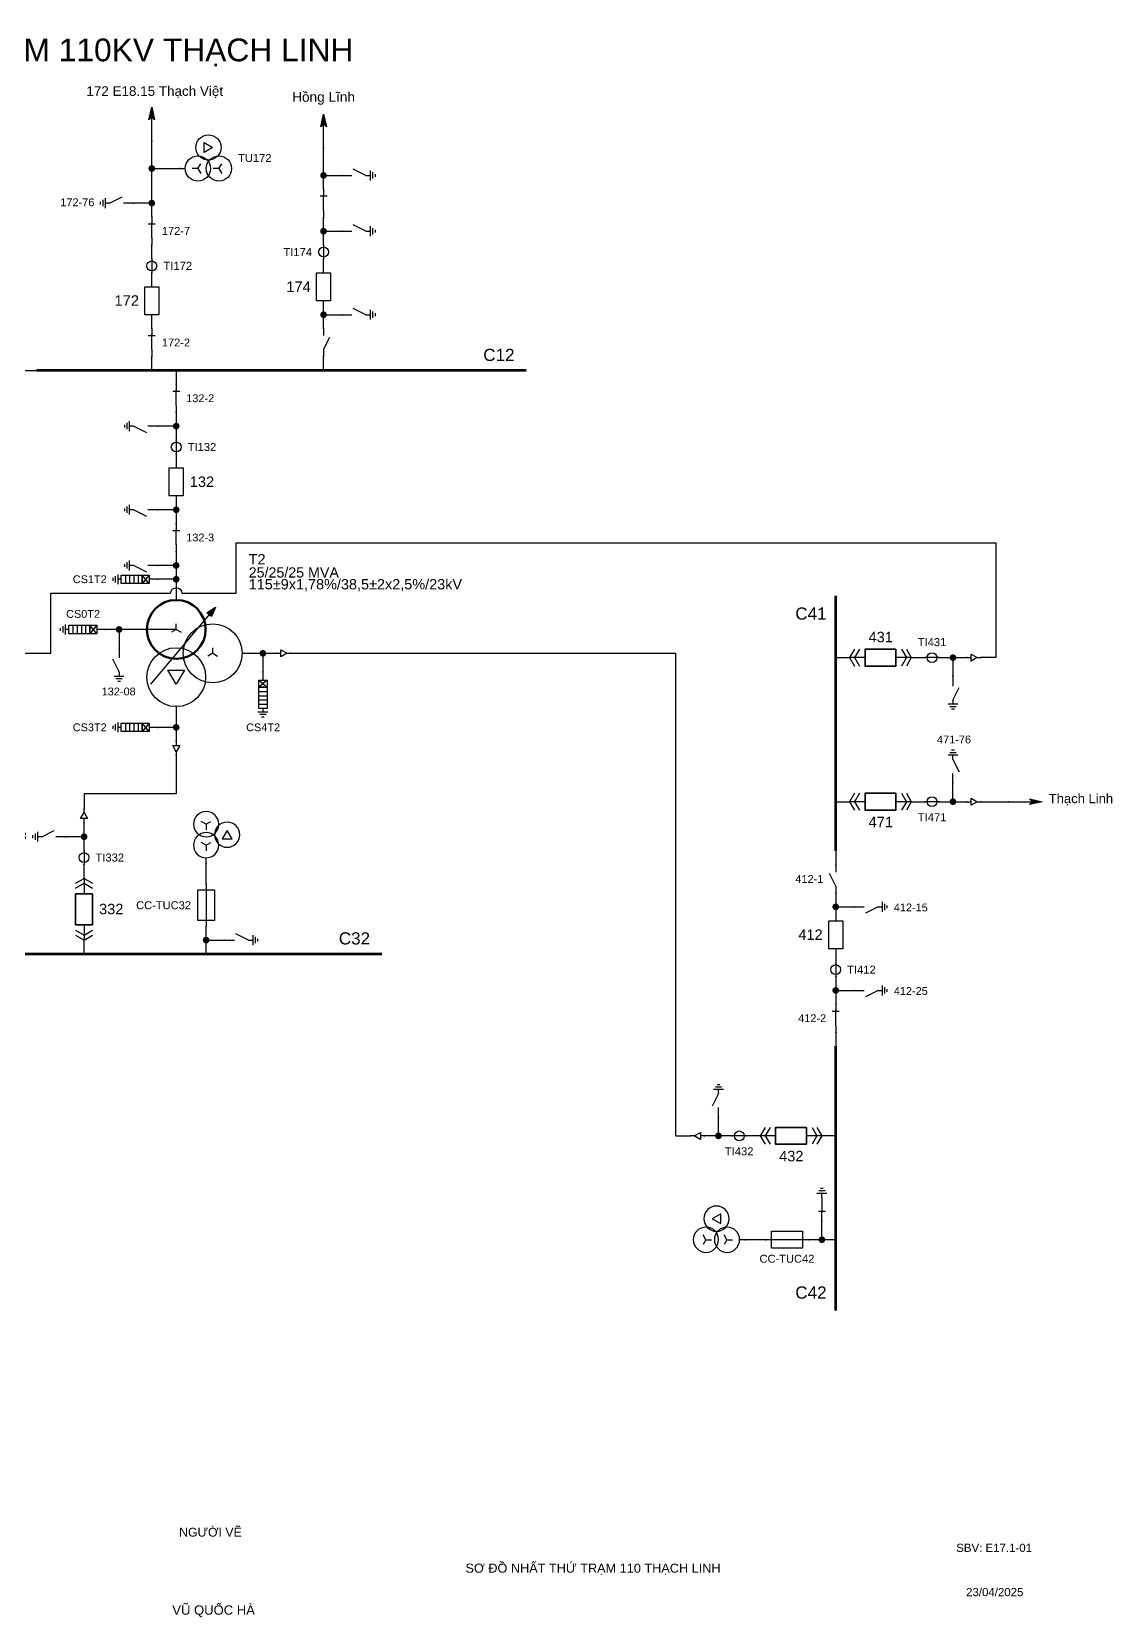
# Model space of a CAD drawing. Header units: millimetres. Extents: x -386 to 411, y 7 to 290.
# Drawn here: x 218.6 to 411.1, y 7.5 to 290.1 of the extents above; entities that cross this region are included whole.
import ezdxf

# ---------------------------------------------------------------- set-up
doc = ezdxf.new("R2010")
doc.units = ezdxf.units.MM
for name, color, linetype, lineweight in [('BUSBAR_110KV', 1, 'Continuous', 50), ('BUSBAR_22KV', 5, 'Continuous', 50), ('BUSBAR_35KV', 30, 'Continuous', 50), ('HV_110KV', 1, 'Continuous', 25), ('MV_22KV', 5, 'Continuous', 25), ('MV_35KV', 30, 'Continuous', 25)]:
    doc.layers.add(name, color=color, linetype=linetype, lineweight=lineweight)
doc.layers.add('SYM_PORTS', color=8, linetype='Continuous', plot=False)
doc.layers.add('TEXT', color=7, linetype='Continuous')
doc.styles.add('SLD_TEXT', font='arial.ttf')

# ---------------------------------------------------------------- blocks, each defined once
blk = doc.blocks.new('SYM_DISCONNECTOR_CLOSED')
at = {"lineweight": 25}
for points in [[(-0.625, 1.25), (0.625, 1.25)], [(0, 2.5), (0, 1.25)], [(0, -1.25), (0, 1.5)], [(0, -1.25), (0, -2.5)]]:
    blk.add_lwpolyline(points, dxfattribs=at)
at = {"layer": 'SYM_PORTS'}
for p in [(0, 2.5), (0, -2.5)]:
    blk.add_point(p, dxfattribs=at)
blk.add_attdef('DEVICE_CODE', (1.625, -0.5), '', height=2)
blk = doc.blocks.new('SYM_CIRCUIT_BREAKER')
at = {"lineweight": 25}
blk.add_lwpolyline([(-1.25, 2.5), (1.25, 2.5), (1.25, -2.5), (-1.25, -2.5)], close=True, dxfattribs=at)
at = {"layer": 'SYM_PORTS'}
for p in [(0, 2.5), (0, -2.5)]:
    blk.add_point(p, dxfattribs=at)
blk.add_attdef('DEVICE_CODE', (2.25, -0.5), '', height=2)
at = {"flags": 1}
blk.add_attdef('RATING', (2.25, -3.5), '', height=2, dxfattribs=at)
blk = doc.blocks.new('SYM_CURRENT_TRANSFORMER')
at = {"lineweight": 25}
blk.add_lwpolyline([(0, 1.25), (0, -1.25)], dxfattribs=at)
blk.add_circle((0, 0), 0.875, dxfattribs=at)
at = {"layer": 'SYM_PORTS'}
for p in [(0, 1.25), (0, -1.25)]:
    blk.add_point(p, dxfattribs=at)
blk.add_attdef('DEVICE_CODE', (1.875, -1.75), '', height=2)
at = {"flags": 1}
blk.add_attdef('RATIO', (1.875, -4.75), '', height=2, dxfattribs=at)
blk = doc.blocks.new('SYM_EARTHING_SWITCH_OPEN')
at = {"lineweight": 25}
for points in [[(0, 3), (0, 1.25)], [(0, -1.25), (-1.125, 1)], [(-0.875, -2), (0.875, -2)], [(-0.5625, -2.4375), (0.5625, -2.4375)], [(0, -1.25), (0, -2)], [(-0.25, -2.875), (0.25, -2.875)]]:
    blk.add_lwpolyline(points, dxfattribs=at)
at = {"layer": 'SYM_PORTS'}
blk.add_point((0, 3), dxfattribs=at)
blk.add_attdef('DEVICE_CODE', (1.875, 0), '', height=2)
blk = doc.blocks.new('SYM_VOLTAGE_TRANSFORMER')
at = {"lineweight": 25}
for points in [[(0, 4.625), (0, 3.625)], [(0, 1.375), (-0.8625, 0.875)], [(0, 1.375), (0, 2.375)], [(0, 1.375), (0.8625, 0.875)], [(0, -2.375), (-0.8625, -2.875)], [(0, -2.375), (0, -1.375)], [(0, -2.375), (0.8625, -2.875)]]:
    blk.add_lwpolyline(points, dxfattribs=at)
blk.add_lwpolyline([(2.875, 0.25), (4.625, 0.25), (3.75, -1.25)], close=True, dxfattribs=at)
for centre in [(0, 1.375), (3.75, -0.5), (0, -2.375)]:
    blk.add_circle(centre, 2.25, dxfattribs=at)
at = {"layer": 'SYM_PORTS'}
blk.add_point((0, 4.625), dxfattribs=at)
blk.add_attdef('DEVICE_CODE', (7, 1.625), '', height=2)
at = {"flags": 1}
blk.add_attdef('RATIO', (7, -1.375), '', height=2, dxfattribs=at)
blk = doc.blocks.new('SYM_LINE_FEEDER_ARROW')
blk.add_hatch(color=7).paths.add_polyline_path([(0, -3), (-0.5, -0.75), (0, -1.25), (0.5, -0.75)])
at = {"lineweight": 25}
blk.add_lwpolyline([(0, 3), (0, -1.25)], dxfattribs=at)
blk.add_lwpolyline([(0, -3), (-0.5, -0.75), (0, -1.25), (0.5, -0.75)], close=True, dxfattribs=at)
at = {"layer": 'SYM_PORTS'}
blk.add_point((0, 3), dxfattribs=at)
blk.add_attdef('LINE_NAME', (1.5, 0), '', height=2)
blk = doc.blocks.new('SYM_DISCONNECTOR_OPEN')
at = {"lineweight": 25}
for points in [[(0, -1.25), (-1.125, 1)], [(0, 2.5), (0, 1.25)], [(0, -1.25), (0, -2.5)]]:
    blk.add_lwpolyline(points, dxfattribs=at)
at = {"layer": 'SYM_PORTS'}
for p in [(0, 2.5), (0, -2.5)]:
    blk.add_point(p, dxfattribs=at)
blk.add_attdef('DEVICE_CODE', (1, -0.5), '', height=2)
blk = doc.blocks.new('SYM_SURGE_ARRESTER')
at = {"lineweight": 25}
for points in [[(0, 4), (0, 2.5)], [(-0.75, 2.5), (0.75, 1.25)], [(0.75, 2.5), (-0.75, 1.25)], [(-0.75, 0.5), (0.75, 0.5)], [(-0.75, -0.25), (0.75, -0.25)], [(-0.75, -1), (0.75, -1)], [(-0.75, -1.75), (0.75, -1.75)], [(0, -2.5), (0, -3.125)], [(-0.875, -3.125), (0.875, -3.125)], [(-0.5625, -3.5625), (0.5625, -3.5625)], [(-0.25, -4), (0.25, -4)]]:
    blk.add_lwpolyline(points, dxfattribs=at)
for points in [[(-0.75, 2.5), (0.75, 2.5), (0.75, 1.25), (-0.75, 1.25)], [(-0.75, 1.25), (0.75, 1.25), (0.75, -2.5), (-0.75, -2.5)]]:
    blk.add_lwpolyline(points, close=True, dxfattribs=at)
at = {"layer": 'SYM_PORTS'}
blk.add_point((0, 4), dxfattribs=at)
blk.add_attdef('DEVICE_CODE', (1.875, 1), '', height=2)
blk = doc.blocks.new('SYM_TRANSFORMER_3W')
blk.add_hatch(color=7).paths.add_polyline_path([(3.75, 8.25), (3.0125, 6.575), (2.2375, 7.225)])
at = {"lineweight": 25}
for points in [[(-7.75, -5.5), (3.0125, 7.35)], [(-3.25, 4.25), (-8.5, 4.25)], [(-3.25, 4.25), (-4.1125, 3.75)], [(-3.25, 4.25), (-3.25, 5.25)], [(-3.25, 4.25), (-2.3875, 3.75)], [(3.25, 0), (2.3875, -0.5)], [(3.25, 0), (3.25, 1)], [(3.25, 0), (4.1125, -0.5)]]:
    blk.add_lwpolyline(points, dxfattribs=at)
for points in [[(3.75, 8.25), (3.0125, 6.575), (2.2375, 7.225)], [(-4.75, -3), (-1.75, -3), (-3.25, -5.5)]]:
    blk.add_lwpolyline(points, close=True, dxfattribs=at)
at = {"lineweight": 50}
blk.add_circle((-3.25, 4.25), 5.25, dxfattribs=at)
at = {"lineweight": 25}
for centre in [(3.25, 0), (-3.25, -4.25)]:
    blk.add_circle(centre, 5.25, dxfattribs=at)
at = {"layer": 'SYM_PORTS'}
for p in [(-3.25, 9.5), (-8.5, 4.25), (8.5, 0), (-3.25, -9.5)]:
    blk.add_point(p, dxfattribs=at)
blk.add_attdef('DEVICE_CODE', (9.5, 6.5), '', height=2)
at = {"flags": 1}
for tag, p in [('POWER', (9.5, 3.5)), ('VOLTAGE_RATIO', (9.5, 0.5))]:
    blk.add_attdef(tag, p, '', height=2, dxfattribs=at)
blk = doc.blocks.new('SYM_CABLE_TERMINATION')
at = {"lineweight": 25}
blk.add_lwpolyline([(-0.625, 0.5), (0.625, 0.5), (0, -0.625)], close=True, dxfattribs=at)
for points in [[(0, 1.25), (0, 0.5)], [(0, -0.625), (0, -1.25)]]:
    blk.add_lwpolyline(points, dxfattribs=at)
at = {"layer": 'SYM_PORTS'}
for p in [(0, 1.25), (0, -1.25)]:
    blk.add_point(p, dxfattribs=at)
blk = doc.blocks.new('SYM_DRAWOUT_BREAKER')
at = {"lineweight": 25}
for points in [[(-1.5, 4.625), (0, 5.5), (1.5, 4.625)], [(-1.5, 3.75), (0, 4.625), (1.5, 3.75)], [(0, 5.5), (0, 2.75)], [(0, -2.75), (0, -5.5)], [(-1.5, -3.75), (0, -4.625), (1.5, -3.75)], [(-1.5, -4.625), (0, -5.5), (1.5, -4.625)]]:
    blk.add_lwpolyline(points, dxfattribs=at)
at = {"lineweight": 35}
blk.add_lwpolyline([(-1.5, 2.75), (1.5, 2.75), (1.5, -2.75), (-1.5, -2.75)], close=True, dxfattribs=at)
at = {"layer": 'SYM_PORTS'}
for p in [(0, 5.5), (0, -5.5)]:
    blk.add_point(p, dxfattribs=at)
blk.add_attdef('DEVICE_CODE', (2.5, 2.5), '', height=2)
at = {"flags": 1}
blk.add_attdef('RATING', (2.5, -0.5), '', height=2, dxfattribs=at)
blk = doc.blocks.new('SYM_EARTHING_SWITCH_CLOSED')
at = {"lineweight": 25}
for points in [[(0, 3), (0, 1.25)], [(-0.625, 1.25), (0.625, 1.25)], [(0, -1.25), (0, 1.5)], [(-0.875, -2), (0.875, -2)], [(-0.5625, -2.4375), (0.5625, -2.4375)], [(0, -1.25), (0, -2)], [(-0.25, -2.875), (0.25, -2.875)]]:
    blk.add_lwpolyline(points, dxfattribs=at)
at = {"layer": 'SYM_PORTS'}
blk.add_point((0, 3), dxfattribs=at)
blk.add_attdef('DEVICE_CODE', (1.875, 0), '', height=2)
blk = doc.blocks.new('SYM_FUSE_DISCONNECTOR')
at = {"lineweight": 25}
blk.add_lwpolyline([(0, 3.75), (0, -3.75)], dxfattribs=at)
blk.add_lwpolyline([(-1.5, 2.75), (1.5, 2.75), (1.5, -2.75), (-1.5, -2.75)], close=True, dxfattribs=at)
at = {"layer": 'SYM_PORTS'}
for p in [(0, 3.75), (0, -3.75)]:
    blk.add_point(p, dxfattribs=at)
blk.add_attdef('DEVICE_CODE', (2.5, 0.75), '', height=2)
at = {"flags": 1}
blk.add_attdef('RATING', (2.5, -2.25), '', height=2, dxfattribs=at)

msp = doc.modelspace()

# ---------------------------------------------------------------- hatches: boundary and pattern name
at = {"layer": 'HV_110KV'}
h = msp.add_hatch(color=7, dxfattribs=at)
edge = h.paths.add_edge_path()
edge.add_arc((239.97, 265.69), 0.6, 0, 360)
h = msp.add_hatch(color=7, dxfattribs=at)
edge = h.paths.add_edge_path()
edge.add_arc((270.58, 264.46), 0.6, 0, 360)
h = msp.add_hatch(color=7, dxfattribs=at)
edge = h.paths.add_edge_path()
edge.add_arc((239.97, 259.52), 0.6, 0, 360)
h = msp.add_hatch(color=7, dxfattribs=at)
edge = h.paths.add_edge_path()
edge.add_arc((270.58, 254.52), 0.6, 0, 360)
h = msp.add_hatch(color=7, dxfattribs=at)
edge = h.paths.add_edge_path()
edge.add_arc((270.58, 239.63), 0.6, 0, 360)
h = msp.add_hatch(color=7, dxfattribs=at)
edge = h.paths.add_edge_path()
edge.add_arc((244.32, 219.77), 0.6, 0, 360)
h = msp.add_hatch(color=7, dxfattribs=at)
edge = h.paths.add_edge_path()
edge.add_arc((244.32, 204.87), 0.6, 0, 360)
h = msp.add_hatch(color=7, dxfattribs=at)
edge = h.paths.add_edge_path()
edge.add_arc((244.32, 194.94), 0.6, 0, 360)
h = msp.add_hatch(color=7, dxfattribs=at)
edge = h.paths.add_edge_path()
edge.add_arc((244.32, 192.47), 0.6, 0, 360)
h = msp.add_hatch(color=7, dxfattribs=at)
edge = h.paths.add_edge_path()
edge.add_arc((234.14, 183.53), 0.6, 0, 360)
at = {"layer": 'MV_22KV'}
h = msp.add_hatch(color=7, dxfattribs=at)
edge = h.paths.add_edge_path()
edge.add_arc((259.77, 179.28), 0.6, 0, 360)
h = msp.add_hatch(color=7, dxfattribs=at)
edge = h.paths.add_edge_path()
edge.add_arc((382.75, 178.51), 0.6, 0, 360)
h = msp.add_hatch(color=7, dxfattribs=at)
edge = h.paths.add_edge_path()
edge.add_arc((382.75, 152.83), 0.6, 0, 360)
h = msp.add_hatch(color=7, dxfattribs=at)
edge = h.paths.add_edge_path()
edge.add_arc((361.85, 134.09), 0.6, 0, 360)
h = msp.add_hatch(color=7, dxfattribs=at)
edge = h.paths.add_edge_path()
edge.add_arc((361.85, 119.19), 0.6, 0, 360)
h = msp.add_hatch(color=7, dxfattribs=at)
edge = h.paths.add_edge_path()
edge.add_arc((340.96, 93.27), 0.6, 0, 360)
h = msp.add_hatch(color=7, dxfattribs=at)
edge = h.paths.add_edge_path()
edge.add_arc((359.39, 74.76), 0.6, 0, 360)
at = {"layer": 'MV_35KV'}
h = msp.add_hatch(color=7, dxfattribs=at)
edge = h.paths.add_edge_path()
edge.add_arc((244.32, 166.08), 0.6, 0, 360)
h = msp.add_hatch(color=7, dxfattribs=at)
edge = h.paths.add_edge_path()
edge.add_arc((227.9, 146.59), 0.6, 0, 360)
h = msp.add_hatch(color=7, dxfattribs=at)
edge = h.paths.add_edge_path()
edge.add_arc((249.65, 128.16), 0.6, 0, 360)

# ---------------------------------------------------------------- linework, layer by layer
at = {"layer": 'BUSBAR_110KV', "const_width": 0.457}
msp.add_lwpolyline([(219.48, 229.7), (306.71, 229.7)], dxfattribs=at)
at = {"layer": 'BUSBAR_22KV', "const_width": 0.457}
for points in [[(361.85, 189.56), (361.85, 144.02)], [(361.85, 109.26), (361.85, 62.1)]]:
    msp.add_lwpolyline(points, dxfattribs=at)
at = {"layer": 'BUSBAR_35KV', "const_width": 0.457}
msp.add_lwpolyline([(207.41, 125.7), (280.97, 125.7)], dxfattribs=at)
at = {"layer": 'HV_110KV'}
for points in [[(239.97, 265.69), (239.97, 270.62)], [(270.58, 264.46), (270.58, 269.39)], [(239.97, 259.52), (239.97, 265.69)], [(239.97, 265.69), (244.93, 265.69)], [(270.58, 261.99), (270.58, 264.46)], [(270.58, 264.46), (273.88, 264.46)], [(239.97, 259.52), (236.67, 259.52)], [(239.97, 257.06), (239.97, 259.52)], [(270.58, 254.52), (270.58, 256.99)], [(270.58, 252.06), (270.58, 254.52)], [(270.58, 254.52), (273.88, 254.52)], [(239.97, 249.59), (239.97, 252.06)], [(270.58, 247.09), (270.58, 249.56)], [(239.97, 244.63), (239.97, 247.09)], [(270.58, 239.63), (270.58, 242.09)], [(239.97, 237.16), (239.97, 239.63)], [(270.58, 237.16), (270.58, 239.63)], [(270.58, 239.63), (273.88, 239.63)], [(239.97, 229.7), (239.97, 232.16)], [(270.58, 229.7), (270.58, 232.16)], [(217.01, 229.7), (219.48, 229.7)], [(244.32, 229.7), (244.32, 227.23)], [(244.32, 222.23), (244.32, 219.77)], [(244.32, 219.77), (241.02, 219.77)], [(244.32, 219.77), (244.32, 217.3)], [(244.32, 214.8), (244.32, 212.34)], [(244.32, 207.34), (244.32, 204.87)], [(244.32, 204.87), (241.02, 204.87)], [(244.32, 204.87), (244.32, 202.4)], [(244.32, 197.4), (244.32, 194.94)], [(244.32, 194.94), (241.02, 194.94)], [(244.32, 192.47), (241.02, 192.47)], [(244.32, 194.94), (244.32, 192.47)], [(244.32, 192.47), (244.32, 188.78)], [(234.14, 183.53), (231.67, 183.53)], [(239.07, 183.53), (234.14, 183.53)], [(234.14, 183.53), (234.14, 180.22)]]:
    msp.add_lwpolyline(points, dxfattribs=at)
at = {"layer": 'MV_22KV'}
msp.add_lwpolyline([(103.35, 179.28), (106.05, 179.28), (222, 179.28), (222, 189.98), (243.32, 189.98, -1), (245.32, 189.98), (255, 189.98), (255, 198.98), (390.41, 198.98), (390.41, 178.51), (387.71, 178.51)], format="xyb", dxfattribs=at)
for points in [[(256.07, 179.28), (259.77, 179.28)], [(259.77, 179.28), (259.77, 175.97)], [(259.77, 179.28), (262.23, 179.28)], [(264.73, 179.28), (267.43, 179.28), (333.29, 179.28), (333.29, 93.27), (335.99, 93.27)], [(361.85, 178.51), (364.32, 178.51)], [(375.32, 178.51), (377.78, 178.51)], [(380.28, 178.51), (382.75, 178.51)], [(382.75, 178.51), (382.75, 175.2)], [(382.75, 178.51), (385.21, 178.51)], [(382.75, 152.83), (382.75, 156.13)], [(361.85, 152.83), (364.32, 152.83)], [(375.32, 152.83), (377.78, 152.83)], [(380.28, 152.83), (382.75, 152.83)], [(382.75, 152.83), (385.21, 152.83)], [(387.71, 152.83), (392.64, 152.83)], [(361.85, 144.02), (361.85, 141.55)], [(361.85, 136.55), (361.85, 134.09)], [(361.85, 134.09), (365.16, 134.09)], [(361.85, 134.09), (361.85, 131.62)], [(361.85, 126.62), (361.85, 124.16)], [(361.85, 121.66), (361.85, 119.19)], [(361.85, 119.19), (365.16, 119.19)], [(361.85, 119.19), (361.85, 116.72)], [(361.85, 111.72), (361.85, 109.26)], [(340.96, 93.27), (340.96, 96.58)], [(340.96, 93.27), (338.49, 93.27)], [(343.42, 93.27), (340.96, 93.27)], [(348.39, 93.27), (345.92, 93.27)], [(361.85, 93.27), (359.39, 93.27)], [(359.39, 74.76), (359.39, 78.07)], [(349.42, 74.76), (345.72, 74.76)], [(359.39, 74.76), (356.92, 74.76)], [(361.85, 74.76), (359.39, 74.76)]]:
    msp.add_lwpolyline(points, dxfattribs=at)
at = {"layer": 'MV_35KV'}
for points in [[(244.32, 169.78), (244.32, 166.08)], [(244.32, 166.08), (241.02, 166.08)], [(244.32, 166.08), (244.32, 163.61)], [(244.32, 161.11), (244.32, 158.41), (244.32, 154.26), (227.9, 154.26), (227.9, 151.56)], [(227.9, 146.59), (227.9, 149.06)], [(227.9, 146.59), (224.6, 146.59)], [(227.9, 144.13), (227.9, 146.59)], [(227.9, 139.16), (227.9, 141.63)], [(249.65, 138.13), (249.65, 141.83)], [(249.65, 128.16), (249.65, 130.63)], [(227.9, 125.7), (227.9, 128.16)], [(249.65, 125.7), (249.65, 128.16)], [(249.65, 128.16), (252.95, 128.16)]]:
    msp.add_lwpolyline(points, dxfattribs=at)

# ---------------------------------------------------------------- block references
at = {"layer": 'HV_110KV', "rotation": 180}
for p in [(239.97, 273.62), (270.58, 272.39)]:
    msp.add_blockref('SYM_LINE_FEEDER_ARROW', p, dxfattribs=at)
at = {"layer": 'HV_110KV'}
ref = msp.add_blockref('SYM_VOLTAGE_TRANSFORMER', (249.56, 265.69), dxfattribs=dict(at, rotation=90))
ref.add_attrib('DEVICE_CODE', 'TU172', (255.35, 266.86), dxfattribs={"layer": 'TEXT', "height": 1.421, "style": 'SLD_TEXT'})
at = {"layer": 'HV_110KV', "xscale": -1, "rotation": 90}
for p in [(276.88, 264.46), (276.88, 254.52), (276.88, 239.63)]:
    msp.add_blockref('SYM_EARTHING_SWITCH_OPEN', p, dxfattribs=at)
at = {"layer": 'HV_110KV', "xscale": -1}
for name, p in [('SYM_DISCONNECTOR_CLOSED', (270.58, 259.49)), ('SYM_DISCONNECTOR_OPEN', (270.58, 234.66))]:
    msp.add_blockref(name, p, dxfattribs=at)
at = {"layer": 'HV_110KV'}
ref = msp.add_blockref('SYM_EARTHING_SWITCH_OPEN', (233.67, 259.52), dxfattribs=dict(at, rotation=270))
ref.add_attrib('DEVICE_CODE', '172-76', (223.67, 258.97), dxfattribs={"layer": 'TEXT', "height": 1.395, "style": 'SLD_TEXT'})
ref = msp.add_blockref('SYM_DISCONNECTOR_CLOSED', (239.97, 254.56), dxfattribs=at)
ref.add_attrib('DEVICE_CODE', '172-7', (241.77, 253.87), dxfattribs={"layer": 'TEXT', "height": 1.408, "style": 'SLD_TEXT'})
ref = msp.add_blockref('SYM_CURRENT_TRANSFORMER', (270.58, 250.81), dxfattribs=at)
ref.add_attrib('DEVICE_CODE', 'TI174', (263.4, 250.09), dxfattribs={"layer": 'TEXT', "height": 1.441, "style": 'SLD_TEXT'})
ref = msp.add_blockref('SYM_CURRENT_TRANSFORMER', (239.97, 248.34), dxfattribs=at)
ref.add_attrib('DEVICE_CODE', 'TI172', (242.02, 247.62), dxfattribs={"layer": 'TEXT', "height": 1.441, "style": 'SLD_TEXT'})
ref = msp.add_blockref('SYM_CIRCUIT_BREAKER', (270.58, 244.59), dxfattribs=at)
ref.add_attrib('DEVICE_CODE', '174', (263.93, 243.68), dxfattribs={"layer": 'TEXT', "height": 1.877, "style": 'SLD_TEXT'})
ref = msp.add_blockref('SYM_CIRCUIT_BREAKER', (239.97, 242.13), dxfattribs=at)
ref.add_attrib('DEVICE_CODE', '172', (233.32, 241.22), dxfattribs={"layer": 'TEXT', "height": 1.877, "style": 'SLD_TEXT'})
ref = msp.add_blockref('SYM_DISCONNECTOR_CLOSED', (239.97, 234.66), dxfattribs=at)
ref.add_attrib('DEVICE_CODE', '172-2', (241.77, 233.97), dxfattribs={"layer": 'TEXT', "height": 1.408, "style": 'SLD_TEXT'})
ref = msp.add_blockref('SYM_DISCONNECTOR_CLOSED', (244.32, 224.73), dxfattribs=at)
ref.add_attrib('DEVICE_CODE', '132-2', (246.11, 224.05), dxfattribs={"layer": 'TEXT', "height": 1.393, "style": 'SLD_TEXT'})
ref = msp.add_blockref('SYM_EARTHING_SWITCH_OPEN', (238.02, 219.77), dxfattribs=dict(at, xscale=-1, rotation=270))
ref.add_attrib('DEVICE_CODE', '132-25', (228.02, 218.97), dxfattribs={"layer": 'TEXT', "extrusion": (0, 0, -1), "height": 1.392, "style": 'SLD_TEXT'})
ref = msp.add_blockref('SYM_CURRENT_TRANSFORMER', (244.32, 216.05), dxfattribs=at)
ref.add_attrib('DEVICE_CODE', 'TI132', (246.36, 215.34), dxfattribs={"layer": 'TEXT', "height": 1.426, "style": 'SLD_TEXT'})
ref = msp.add_blockref('SYM_CIRCUIT_BREAKER', (244.32, 209.84), dxfattribs=at)
ref.add_attrib('DEVICE_CODE', '132', (246.74, 208.94), dxfattribs={"layer": 'TEXT', "height": 1.861, "style": 'SLD_TEXT'})
ref = msp.add_blockref('SYM_EARTHING_SWITCH_OPEN', (238.02, 204.87), dxfattribs=dict(at, xscale=-1, rotation=270))
ref.add_attrib('DEVICE_CODE', '132-35', (228.02, 204.07), dxfattribs={"layer": 'TEXT', "extrusion": (0, 0, -1), "height": 1.392, "style": 'SLD_TEXT'})
ref = msp.add_blockref('SYM_DISCONNECTOR_CLOSED', (244.32, 199.9), dxfattribs=at)
ref.add_attrib('DEVICE_CODE', '132-3', (246.11, 199.23), dxfattribs={"layer": 'TEXT', "height": 1.393, "style": 'SLD_TEXT'})
ref = msp.add_blockref('SYM_EARTHING_SWITCH_OPEN', (238.02, 194.94), dxfattribs=dict(at, xscale=-1, rotation=270))
ref.add_attrib('DEVICE_CODE', '132-38', (228.02, 194.14), dxfattribs={"layer": 'TEXT', "extrusion": (0, 0, -1), "height": 1.392, "style": 'SLD_TEXT'})
ref = msp.add_blockref('SYM_TRANSFORMER_3W', (247.57, 179.28), dxfattribs=at)
ref.add_attrib('DEVICE_CODE', 'T2', (257.24, 195.12), dxfattribs={"layer": 'TEXT', "height": 1.842, "style": 'SLD_TEXT'})
ref = msp.add_blockref('SYM_SURGE_ARRESTER', (237.02, 192.47), dxfattribs=dict(at, rotation=270))
ref.add_attrib('DEVICE_CODE', 'CS1T2', (225.89, 191.79), dxfattribs={"layer": 'TEXT', "height": 1.39, "style": 'SLD_TEXT'})
ref = msp.add_blockref('SYM_SURGE_ARRESTER', (227.67, 183.53), dxfattribs=dict(at, rotation=270))
ref.add_attrib('DEVICE_CODE', 'CS0T2', (224.7, 185.61), dxfattribs={"layer": 'TEXT', "height": 1.39, "style": 'SLD_TEXT'})
ref = msp.add_blockref('SYM_EARTHING_SWITCH_OPEN', (234.14, 177.22), dxfattribs=at)
ref.add_attrib('DEVICE_CODE', '132-08', (231.04, 171.78), dxfattribs={"layer": 'TEXT', "height": 1.392, "style": 'SLD_TEXT'})
at = {"layer": 'MV_22KV'}
ref = msp.add_blockref('SYM_DRAWOUT_BREAKER', (369.82, 178.51), dxfattribs=dict(at, rotation=270))
ref.add_attrib('DEVICE_CODE', '431', (367.7, 181.25), dxfattribs={"layer": 'TEXT', "height": 1.861, "style": 'SLD_TEXT'})
ref = msp.add_blockref('SYM_CURRENT_TRANSFORMER', (379.03, 178.51), dxfattribs=dict(at, rotation=270))
ref.add_attrib('DEVICE_CODE', 'TI431', (376.46, 180.56), dxfattribs={"layer": 'TEXT', "height": 1.426, "style": 'SLD_TEXT'})
for name, p, rotation in [('SYM_CABLE_TERMINATION', (263.48, 179.28), 90), ('SYM_CABLE_TERMINATION', (386.46, 178.51), 90), ('SYM_CABLE_TERMINATION', (386.46, 152.83), 90), ('SYM_LINE_FEEDER_ARROW', (395.64, 152.83), 90), ('SYM_CABLE_TERMINATION', (337.24, 93.27), 270)]:
    msp.add_blockref(name, p, dxfattribs=dict(at, rotation=rotation))
ref = msp.add_blockref('SYM_SURGE_ARRESTER', (259.77, 171.97), dxfattribs=at)
ref.add_attrib('DEVICE_CODE', 'CS4T2', (256.79, 165.39), dxfattribs={"layer": 'TEXT', "height": 1.39, "style": 'SLD_TEXT'})
at = {"layer": 'MV_22KV', "xscale": -1}
msp.add_blockref('SYM_EARTHING_SWITCH_OPEN', (382.75, 172.2), dxfattribs=at)
at = {"layer": 'MV_22KV'}
ref = msp.add_blockref('SYM_EARTHING_SWITCH_OPEN', (382.75, 159.13), dxfattribs=dict(at, rotation=180))
ref.add_attrib('DEVICE_CODE', '471-76', (379.9, 163.22), dxfattribs={"layer": 'TEXT', "height": 1.395, "style": 'SLD_TEXT'})
ref = msp.add_blockref('SYM_DRAWOUT_BREAKER', (369.82, 152.83), dxfattribs=dict(at, rotation=270))
ref.add_attrib('DEVICE_CODE', '471', (367.7, 148.27), dxfattribs={"layer": 'TEXT', "height": 1.877, "style": 'SLD_TEXT'})
ref = msp.add_blockref('SYM_CURRENT_TRANSFORMER', (379.03, 152.83), dxfattribs=dict(at, rotation=270))
ref.add_attrib('DEVICE_CODE', 'TI471', (376.46, 149.34), dxfattribs={"layer": 'TEXT', "height": 1.441, "style": 'SLD_TEXT'})
ref = msp.add_blockref('SYM_DISCONNECTOR_OPEN', (361.85, 139.05), dxfattribs=at)
ref.add_attrib('DEVICE_CODE', '412-1', (354.66, 138.36), dxfattribs={"layer": 'TEXT', "height": 1.394, "style": 'SLD_TEXT'})
ref = msp.add_blockref('SYM_EARTHING_SWITCH_OPEN', (368.16, 134.09), dxfattribs=dict(at, rotation=90))
ref.add_attrib('DEVICE_CODE', '412-15', (372.2, 133.29), dxfattribs={"layer": 'TEXT', "height": 1.392, "style": 'SLD_TEXT'})
ref = msp.add_blockref('SYM_CIRCUIT_BREAKER', (361.85, 129.12), dxfattribs=at)
ref.add_attrib('DEVICE_CODE', '412', (355.2, 128.21), dxfattribs={"layer": 'TEXT', "height": 1.858, "style": 'SLD_TEXT'})
ref = msp.add_blockref('SYM_CURRENT_TRANSFORMER', (361.85, 122.91), dxfattribs=at)
ref.add_attrib('DEVICE_CODE', 'TI412', (363.89, 122.18), dxfattribs={"layer": 'TEXT', "height": 1.426, "style": 'SLD_TEXT'})
ref = msp.add_blockref('SYM_EARTHING_SWITCH_OPEN', (368.16, 119.19), dxfattribs=dict(at, rotation=90))
ref.add_attrib('DEVICE_CODE', '412-25', (372.2, 118.39), dxfattribs={"layer": 'TEXT', "height": 1.392, "style": 'SLD_TEXT'})
ref = msp.add_blockref('SYM_DISCONNECTOR_CLOSED', (361.85, 114.22), dxfattribs=at)
ref.add_attrib('DEVICE_CODE', '412-2', (355.16, 113.54), dxfattribs={"layer": 'TEXT', "height": 1.394, "style": 'SLD_TEXT'})
at = {"layer": 'MV_22KV', "xscale": -1}
for name, p, rotation in [('SYM_EARTHING_SWITCH_OPEN', (340.96, 99.58), 180), ('SYM_EARTHING_SWITCH_CLOSED', (359.39, 81.07), 180), ('SYM_VOLTAGE_TRANSFORMER', (341.1, 74.76), 270)]:
    msp.add_blockref(name, p, dxfattribs=dict(at, rotation=rotation))
at = {"layer": 'MV_22KV'}
ref = msp.add_blockref('SYM_CURRENT_TRANSFORMER', (344.67, 93.27), dxfattribs=dict(at, rotation=270))
ref.add_attrib('DEVICE_CODE', 'TI432', (342.1, 89.8), dxfattribs={"layer": 'TEXT', "height": 1.426, "style": 'SLD_TEXT'})
ref = msp.add_blockref('SYM_DRAWOUT_BREAKER', (353.89, 93.27), dxfattribs=dict(at, rotation=270))
ref.add_attrib('DEVICE_CODE', '432', (351.77, 88.74), dxfattribs={"layer": 'TEXT', "height": 1.861, "style": 'SLD_TEXT'})
ref = msp.add_blockref('SYM_FUSE_DISCONNECTOR', (353.17, 74.76), dxfattribs=dict(at, rotation=270))
ref.add_attrib('DEVICE_CODE', 'CC-TUC42', (348.27, 70.66), dxfattribs={"layer": 'TEXT', "height": 1.415, "style": 'SLD_TEXT'})
at = {"layer": 'MV_35KV'}
ref = msp.add_blockref('SYM_SURGE_ARRESTER', (237.02, 166.08), dxfattribs=dict(at, rotation=270))
ref.add_attrib('DEVICE_CODE', 'CS3T2', (225.89, 165.39), dxfattribs={"layer": 'TEXT', "height": 1.39, "style": 'SLD_TEXT'})
msp.add_blockref('SYM_CABLE_TERMINATION', (244.32, 162.36), dxfattribs=at)
ref = msp.add_blockref('SYM_VOLTAGE_TRANSFORMER', (249.65, 146.45), dxfattribs=dict(at, xscale=-1, rotation=180))
ref.add_attrib('DEVICE_CODE', 'TUC32', (248.37, 152.26), dxfattribs={"layer": 'TEXT', "extrusion": (0, 0, -1), "height": 1.417, "style": 'SLD_TEXT'})
at = {"layer": 'MV_35KV', "rotation": 180}
msp.add_blockref('SYM_CABLE_TERMINATION', (227.9, 150.31), dxfattribs=at)
at = {"layer": 'MV_35KV'}
ref = msp.add_blockref('SYM_EARTHING_SWITCH_OPEN', (221.6, 146.59), dxfattribs=dict(at, rotation=270))
ref.add_attrib('DEVICE_CODE', '332-38', (211.6, 146.04), dxfattribs={"layer": 'TEXT', "height": 1.392, "style": 'SLD_TEXT'})
ref = msp.add_blockref('SYM_CURRENT_TRANSFORMER', (227.9, 142.88), dxfattribs=at)
ref.add_attrib('DEVICE_CODE', 'TI332', (229.94, 142.17), dxfattribs={"layer": 'TEXT', "height": 1.426, "style": 'SLD_TEXT'})
ref = msp.add_blockref('SYM_DRAWOUT_BREAKER', (227.9, 133.66), dxfattribs=at)
ref.add_attrib('DEVICE_CODE', '332', (230.57, 132.77), dxfattribs={"layer": 'TEXT', "height": 1.861, "style": 'SLD_TEXT'})
ref = msp.add_blockref('SYM_FUSE_DISCONNECTOR', (249.65, 134.38), dxfattribs=at)
ref.add_attrib('DEVICE_CODE', 'CC-TUC32', (237.18, 133.67), dxfattribs={"layer": 'TEXT', "height": 1.415, "style": 'SLD_TEXT'})
at = {"layer": 'MV_35KV', "xscale": -1, "rotation": 90}
msp.add_blockref('SYM_EARTHING_SWITCH_OPEN', (255.95, 128.16), dxfattribs=at)

# ---------------------------------------------------------------- texts
at = {"layer": 'TEXT', "attachment_point": 7, "style": 'SLD_TEXT'}
for s, insert, char_height in [('SƠ ĐỒ NHẤT THỨ TRẠM 110KV THẠCH LINH', (154.61, 283.91), 4.0506), ('172 E18.15 Thạch Việt', (228.31, 278.26), 1.7148), ('Hồng Lĩnh', (264.98, 277.06), 1.737), ('C12', (299.04, 231.35), 2.174), ('25/25/25 MVA', (257.24, 192.76), 1.8166), ('115±9x1,78%/38,5±2x2,5%/23kV', (257.24, 190.33), 1.8423), ('C41', (354.65, 185.25), 2.174), ('Thạch Linh', (399.81, 152.2), 1.661), ('C32', (273.3, 127.35), 2.174), ('C42', (354.65, 64.23), 2.174), ('NGƯỜI VẼ', (244.84, 21.82), 1.566), ('SBV: E17.1-01', (383.33, 19.09), 1.461), ('SƠ ĐỒ NHẤT THỨ TRẠM 110 THẠCH LINH', (295.87, 15.05), 1.6188), ('23/04/2025', (385.09, 11.2), 1.46), ('VŨ QUỐC HÀ', (243.62, 7.46), 1.664)]:
    msp.add_mtext(s, dxfattribs=dict(at, insert=insert, char_height=char_height))

doc.saveas('drawing.dxf')
